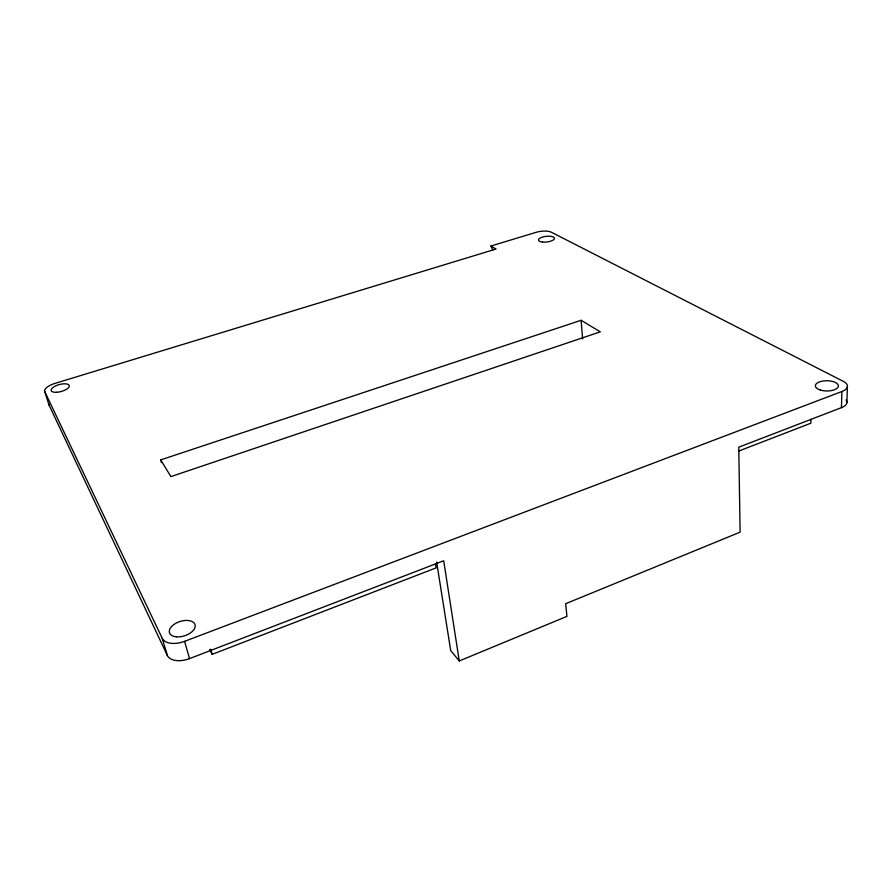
<?xml version="1.0" encoding="UTF-8"?>
<svg xmlns="http://www.w3.org/2000/svg" width="892" height="892" viewBox="0 0 892 892"><rect width="100%" height="100%" fill="white"/><g stroke="black" fill="none" stroke-linecap="round" stroke-linejoin="round"><path stroke-width="1.34" d="M810.928 419.251L810.861 423.209L738.464 451.162M436.645 562.083L450.694 650.547L459.268 660.95L566.933 616.383L565.662 603.717L740.115 532.156L738.766 447.182L841.435 407.655L841.914 391.499A16.023 7.114 0.4 0 0 843.442 381.43L551.289 232.199A11.094 3.902 -6.5 0 0 536.304 232.266L490.845 246.058L492.741 249.76M846.887 402.716L847.4 386.615M209.62 649.487L212.185 654.349L436.11 567.892L435.441 563.777M490.845 246.058L496.03 249.035L55.003 383.382A13.034 4.995 -15.3 0 0 44.79 391.7L49.015 405.013L167.373 655.52A18.52 10.626 -18.2 0 0 189.528 658.608L443.692 560.767L459.268 660.95M44.79 391.7L162.255 638.371A18.665 10.503 -17.9 0 0 184.566 641.348L841.914 391.499M160.694 459.893L581.105 320.295L600.294 331.846L170.907 476.596L160.694 459.893L161.43 462.569M162.255 638.371L167.373 655.52M184.566 641.348L189.528 658.608M210.757 649.186L212.185 654.349M581.105 320.295L582.632 338.938M846.073 399.906A15.911 7.225 0.6 0 1 841.435 407.655M49.015 405.013A12.956 5.073 -15.5 0 1 48.826 404.031M176.248 636.81A13.391 7.515 -17.7 0 0 195.214 625.593A13.391 7.515 -17.7 0 0 175.345 623.553A13.391 7.515 -17.7 0 0 176.248 636.81M56.475 392.302A9.388 3.601 -15.3 0 0 69.253 385.589A9.388 3.601 -15.3 0 0 54.858 386.281A9.388 3.601 -15.3 0 0 56.475 392.302M820.417 390.072A11.518 5.118 0.3 0 0 838.346 386.269A11.518 5.118 0.3 0 0 821.822 381.241A11.518 5.118 0.3 0 0 820.417 390.072M542.503 242.066A8.061 2.866 -6.5 0 0 554.49 238.365A8.061 2.866 -6.5 0 0 542.425 237.082A8.061 2.866 -6.5 0 0 542.503 242.066"/></g></svg>
